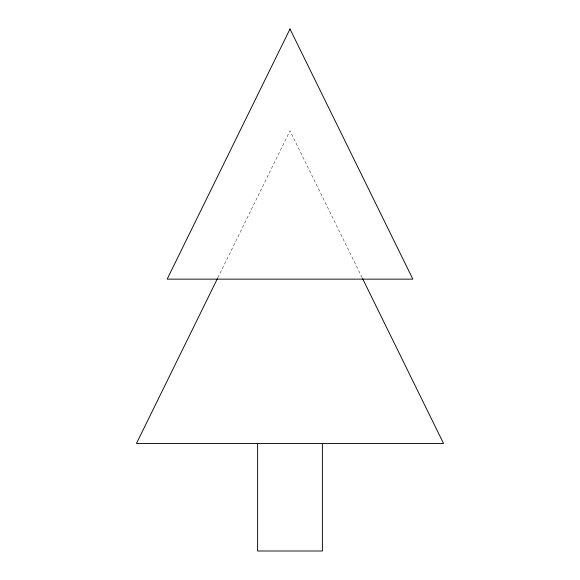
<?xml version="1.0" encoding="UTF-8"?>
<svg xmlns="http://www.w3.org/2000/svg" width="580" height="580" viewBox="0 0 580 580"><rect width="100%" height="100%" fill="white"/><g stroke="black" fill="none" stroke-linecap="round" stroke-linejoin="round"><path stroke-width="0.43" stroke-dasharray="2.9 2.17" d="M217.805 277.82L290 130.819L362.195 277.82"/><path stroke-width="0.87" d="M217.406 278.632L136.438 443.504L443.562 443.504L362.594 278.632M322.393 443.504L322.393 551L257.607 551L257.607 443.504M290 29L167.149 279.147L412.851 279.147L290 29"/></g></svg>
